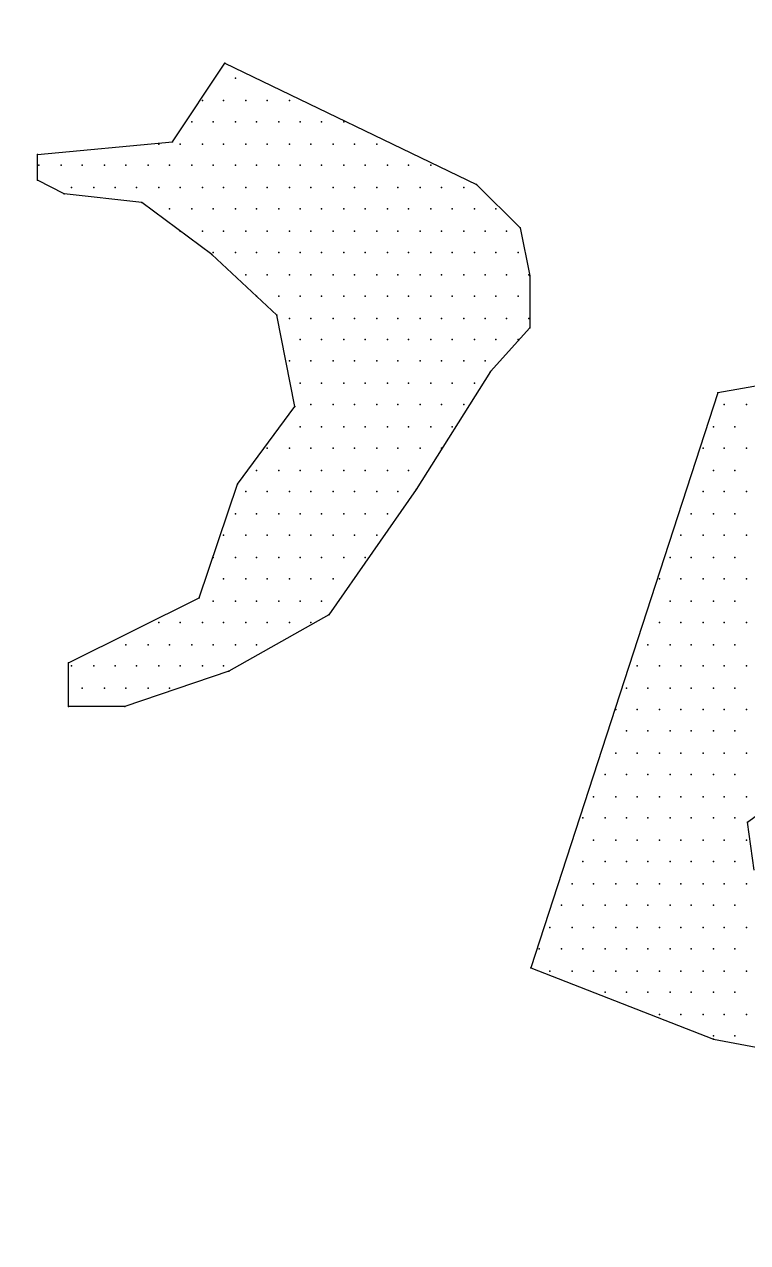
# Model space of a CAD drawing. Extents: x 180421 to 182279, y 668879 to 669787.
# Drawn here: x 180620.49 to 180624.08, y 669620.96 to 669627 of the extents above; entities that cross this region are included whole.
import ezdxf

# ---------------------------------------------------------------- set-up
doc = ezdxf.new("R2010")
doc.units = 0
doc.header["$LTSCALE"] = 2.5
doc.header["$MEASUREMENT"] = 0
doc.layers.get('0').update_dxf_attribs({"linetype": 'CONTINUOUS'})
doc.layers.add('KOTERET', color=1, linetype='CONTINUOUS')

# ---------------------------------------------------------------- blocks, each defined once
blk = doc.blocks.new('elipsa')
at = {"layer": 'KOTERET', "color": 1, "linetype": 'Continuous'}
for points in [[(20.3683, 15.4817, 0.06433), (7.6269, 18.997, 0.055067), (-3.6948, 19.3348, 0.081051), (-17.0697, 16.5849, 0.05642), (-25.5411, 12.204, 0.170965), (-32.0544, 4.6087, 0.076819), (-33.0467, 0.117, 0.118306), (-31.4579, -6.7288, 0.129737), (-26.3803, -12.4978, 0.070189), (-16.4416, -17.7337, 0.047922), (-8.9888, -19.6286, 0.049022), (1.6784, -20.3939, 0.072792), (17.2806, -17.6915, 0.1248), (27.5308, -12.0861, 0.103709), (33.1626, -4.1213, 0.036886), (33.5743, -2.3743, 0.106536), (33.2893, 2.7508, 0.106243), (28.2222, 10.4886, 0.106919), (20.3683, 15.4817)], [(-8.7988, -18.4832, 0.049045), (1.6467, -19.2327, 0.072972), (16.9534, -16.5725, 0.125195), (26.7391, -11.2363, 0.103069), (32.0753, -3.7149, 0.035565), (32.4289, -2.1895, 0.105225), (32.1861, 2.3919, 0.105504), (27.4094, 9.6652, 0.107235), (19.9461, 14.405, 0.064474), (7.4632, 17.8464, 0.055181), (-3.6262, 18.1789, 0.081162), (-16.6527, 15.5029, 0.05669), (-24.9288, 11.217, 0.171614), (-30.9723, 4.1918, 0.076301), (-31.8855, 0.0748, 0.117637), (-30.4181, -6.2062, 0.130118), (-25.7153, -11.5424, 0.070334), (-16.0457, -16.6411, 0.047983), (-8.7988, -18.4832)]]:
    blk.add_lwpolyline(points, format="xyb", dxfattribs=at)
at = {"layer": 'KOTERET', "color": 2, "linetype": 'Continuous'}
for points in [[(19.5133, 11.6762), (19.7719, 12.0668)], [(19.7719, 12.0668), (21.0228, 11.4651)], [(19.8247, 11.9929), (19.8247, 11.9929)], [(19.6611, 11.882), (19.6611, 11.882)], [(19.7666, 11.882), (19.7666, 11.882)], [(19.8775, 11.882), (19.8775, 11.882)], [(19.983, 11.882), (19.983, 11.882)], [(20.0939, 11.882), (20.0939, 11.882)], [(19.6083, 11.7765), (19.6083, 11.7765)], [(19.7138, 11.7765), (19.7138, 11.7765)], [(19.8247, 11.7765), (19.8247, 11.7765)], [(19.9302, 11.7765), (19.9302, 11.7765)], [(20.0411, 11.7765), (20.0411, 11.7765)], [(20.1467, 11.7765), (20.1467, 11.7765)], [(20.2522, 11.7765), (20.2522, 11.7765)], [(20.3631, 11.7765), (20.3631, 11.7765)], [(18.8429, 11.6129), (19.5133, 11.6762)], [(19.4447, 11.6656), (19.4447, 11.6656)], [(19.5502, 11.6656), (19.5502, 11.6656)], [(19.6611, 11.6656), (19.6611, 11.6656)], [(19.7666, 11.6656), (19.7666, 11.6656)], [(19.8775, 11.6656), (19.8775, 11.6656)], [(19.983, 11.6656), (19.983, 11.6656)], [(20.0939, 11.6656), (20.0939, 11.6656)], [(20.1994, 11.6656), (20.1994, 11.6656)], [(20.3103, 11.6656), (20.3103, 11.6656)], [(20.4158, 11.6656), (20.4158, 11.6656)], [(20.5267, 11.6656), (20.5267, 11.6656)], [(18.8429, 11.4862), (18.8429, 11.6129)], [(18.8482, 11.5601), (18.8482, 11.5601)], [(18.9591, 11.5601), (18.9591, 11.5601)], [(19.0646, 11.5601), (19.0646, 11.5601)], [(19.1755, 11.5601), (19.1755, 11.5601)], [(19.281, 11.5601), (19.281, 11.5601)], [(19.3919, 11.5601), (19.3919, 11.5601)], [(19.4974, 11.5601), (19.4974, 11.5601)], [(19.6083, 11.5601), (19.6083, 11.5601)], [(19.7138, 11.5601), (19.7138, 11.5601)], [(19.8247, 11.5601), (19.8247, 11.5601)], [(19.9302, 11.5601), (19.9302, 11.5601)], [(20.0411, 11.5601), (20.0411, 11.5601)], [(20.1467, 11.5601), (20.1467, 11.5601)], [(20.2522, 11.5601), (20.2522, 11.5601)], [(20.3631, 11.5601), (20.3631, 11.5601)], [(20.4686, 11.5601), (20.4686, 11.5601)], [(20.5795, 11.5601), (20.5795, 11.5601)], [(20.685, 11.5601), (20.685, 11.5601)], [(20.7959, 11.5601), (20.7959, 11.5601)], [(18.9749, 11.4176), (18.8429, 11.4862)], [(19.0118, 11.4492), (19.0118, 11.4492)], [(19.1227, 11.4492), (19.1227, 11.4492)], [(19.2283, 11.4492), (19.2283, 11.4492)], [(19.3338, 11.4492), (19.3338, 11.4492)], [(19.4447, 11.4492), (19.4447, 11.4492)], [(19.5502, 11.4492), (19.5502, 11.4492)], [(19.6611, 11.4492), (19.6611, 11.4492)], [(19.7666, 11.4492), (19.7666, 11.4492)], [(19.8775, 11.4492), (19.8775, 11.4492)], [(19.983, 11.4492), (19.983, 11.4492)], [(20.0939, 11.4492), (20.0939, 11.4492)], [(20.1994, 11.4492), (20.1994, 11.4492)], [(20.3103, 11.4492), (20.3103, 11.4492)], [(20.4158, 11.4492), (20.4158, 11.4492)], [(20.5267, 11.4492), (20.5267, 11.4492)], [(20.6322, 11.4492), (20.6322, 11.4492)], [(20.7431, 11.4492), (20.7431, 11.4492)], [(20.8486, 11.4492), (20.8486, 11.4492)], [(20.9595, 11.4492), (20.9595, 11.4492)], [(21.0228, 11.4651), (21.2392, 11.2487)], [(19.3602, 11.3753), (18.9749, 11.4176)], [(19.7086, 11.1167), (19.3602, 11.3753)], [(19.4974, 11.3437), (19.4974, 11.3437)], [(19.6083, 11.3437), (19.6083, 11.3437)], [(19.7138, 11.3437), (19.7138, 11.3437)], [(19.8247, 11.3437), (19.8247, 11.3437)], [(19.9302, 11.3437), (19.9302, 11.3437)], [(20.0411, 11.3437), (20.0411, 11.3437)], [(20.1467, 11.3437), (20.1467, 11.3437)], [(20.2522, 11.3437), (20.2522, 11.3437)], [(20.3631, 11.3437), (20.3631, 11.3437)], [(20.4686, 11.3437), (20.4686, 11.3437)], [(20.5795, 11.3437), (20.5795, 11.3437)], [(20.685, 11.3437), (20.685, 11.3437)], [(20.7959, 11.3437), (20.7959, 11.3437)], [(20.9014, 11.3437), (20.9014, 11.3437)], [(21.0123, 11.3437), (21.0123, 11.3437)], [(21.1178, 11.3437), (21.1178, 11.3437)], [(19.5502, 11.2328), (19.5502, 11.2328)], [(19.6611, 11.2328), (19.6611, 11.2328)], [(19.7666, 11.2328), (19.7666, 11.2328)], [(19.8775, 11.2328), (19.8775, 11.2328)], [(19.983, 11.2328), (19.983, 11.2328)], [(20.0939, 11.2328), (20.0939, 11.2328)], [(20.1994, 11.2328), (20.1994, 11.2328)], [(20.3103, 11.2328), (20.3103, 11.2328)], [(20.4158, 11.2328), (20.4158, 11.2328)], [(20.5267, 11.2328), (20.5267, 11.2328)], [(20.6322, 11.2328), (20.6322, 11.2328)], [(20.7431, 11.2328), (20.7431, 11.2328)], [(20.8486, 11.2328), (20.8486, 11.2328)], [(20.9595, 11.2328), (20.9595, 11.2328)], [(21.0651, 11.2328), (21.0651, 11.2328)], [(21.1706, 11.2328), (21.1706, 11.2328)], [(21.2392, 11.2487), (21.2867, 11.0111)], [(20.0305, 10.8159), (19.7086, 11.1167)], [(19.7138, 11.1273), (19.7138, 11.1273)], [(19.8247, 11.1273), (19.8247, 11.1273)], [(19.9302, 11.1273), (19.9302, 11.1273)], [(20.0411, 11.1273), (20.0411, 11.1273)], [(20.1467, 11.1273), (20.1467, 11.1273)], [(20.2522, 11.1273), (20.2522, 11.1273)], [(20.3631, 11.1273), (20.3631, 11.1273)], [(20.4686, 11.1273), (20.4686, 11.1273)], [(20.5795, 11.1273), (20.5795, 11.1273)], [(20.685, 11.1273), (20.685, 11.1273)], [(20.7959, 11.1273), (20.7959, 11.1273)], [(20.9014, 11.1273), (20.9014, 11.1273)], [(21.0123, 11.1273), (21.0123, 11.1273)], [(21.1178, 11.1273), (21.1178, 11.1273)], [(21.2287, 11.1273), (21.2287, 11.1273)], [(19.8775, 11.0164), (19.8775, 11.0164)], [(19.983, 11.0164), (19.983, 11.0164)], [(20.0939, 11.0164), (20.0939, 11.0164)], [(20.1994, 11.0164), (20.1994, 11.0164)], [(20.3103, 11.0164), (20.3103, 11.0164)], [(20.4158, 11.0164), (20.4158, 11.0164)], [(20.5267, 11.0164), (20.5267, 11.0164)], [(20.6322, 11.0164), (20.6322, 11.0164)], [(20.7431, 11.0164), (20.7431, 11.0164)], [(20.8486, 11.0164), (20.8486, 11.0164)], [(20.9595, 11.0164), (20.9595, 11.0164)], [(21.0651, 11.0164), (21.0651, 11.0164)], [(21.1706, 11.0164), (21.1706, 11.0164)], [(21.2815, 11.0164), (21.2815, 11.0164)], [(21.2867, 11.0111), (21.2867, 10.7525)], [(19.9302, 10.9109), (19.9302, 10.9109)], [(20.0411, 10.9109), (20.0411, 10.9109)], [(20.1467, 10.9109), (20.1467, 10.9109)], [(20.2522, 10.9109), (20.2522, 10.9109)], [(20.3631, 10.9109), (20.3631, 10.9109)], [(20.4686, 10.9109), (20.4686, 10.9109)], [(20.5795, 10.9109), (20.5795, 10.9109)], [(20.685, 10.9109), (20.685, 10.9109)], [(20.7959, 10.9109), (20.7959, 10.9109)], [(20.9014, 10.9109), (20.9014, 10.9109)], [(21.0123, 10.9109), (21.0123, 10.9109)], [(21.1178, 10.9109), (21.1178, 10.9109)], [(21.2287, 10.9109), (21.2287, 10.9109)], [(20.1203, 10.3619), (20.0305, 10.8159)], [(20.0939, 10.8), (20.0939, 10.8)], [(20.1994, 10.8), (20.1994, 10.8)], [(20.3103, 10.8), (20.3103, 10.8)], [(20.4158, 10.8), (20.4158, 10.8)], [(20.5267, 10.8), (20.5267, 10.8)], [(20.6322, 10.8), (20.6322, 10.8)], [(20.7431, 10.8), (20.7431, 10.8)], [(20.8486, 10.8), (20.8486, 10.8)], [(20.9595, 10.8), (20.9595, 10.8)], [(21.0651, 10.8), (21.0651, 10.8)], [(21.1706, 10.8), (21.1706, 10.8)], [(21.2815, 10.8), (21.2815, 10.8)], [(21.2867, 10.7525), (21.0914, 10.5361)], [(20.1467, 10.6945), (20.1467, 10.6945)], [(20.2522, 10.6945), (20.2522, 10.6945)], [(20.3631, 10.6945), (20.3631, 10.6945)], [(20.4686, 10.6945), (20.4686, 10.6945)], [(20.5795, 10.6945), (20.5795, 10.6945)], [(20.685, 10.6945), (20.685, 10.6945)], [(20.7959, 10.6945), (20.7959, 10.6945)], [(20.9014, 10.6945), (20.9014, 10.6945)], [(21.0123, 10.6945), (21.0123, 10.6945)], [(21.1178, 10.6945), (21.1178, 10.6945)], [(21.2287, 10.6945), (21.2287, 10.6945)], [(20.0939, 10.5889), (20.0939, 10.5889)], [(20.1994, 10.5889), (20.1994, 10.5889)], [(20.3103, 10.5889), (20.3103, 10.5889)], [(20.4158, 10.5889), (20.4158, 10.5889)], [(20.5267, 10.5889), (20.5267, 10.5889)], [(20.6322, 10.5889), (20.6322, 10.5889)], [(20.7431, 10.5889), (20.7431, 10.5889)], [(20.8486, 10.5889), (20.8486, 10.5889)], [(20.9595, 10.5889), (20.9595, 10.5889)], [(21.0651, 10.5889), (21.0651, 10.5889)], [(23.398, 10.6364), (22.221, 10.4305)], [(21.0914, 10.5361), (20.722, 9.9502)], [(20.1467, 10.478), (20.1467, 10.478)], [(20.2522, 10.478), (20.2522, 10.478)], [(20.3631, 10.478), (20.3631, 10.478)], [(20.4686, 10.478), (20.4686, 10.478)], [(20.5795, 10.478), (20.5795, 10.478)], [(20.685, 10.478), (20.685, 10.478)], [(20.7959, 10.478), (20.7959, 10.478)], [(20.9014, 10.478), (20.9014, 10.478)], [(21.0123, 10.478), (21.0123, 10.478)], [(22.221, 10.4305), (21.292, 7.5751)], [(19.8352, 9.9766), (20.1203, 10.3619)], [(20.1994, 10.3725), (20.1994, 10.3725)], [(20.3103, 10.3725), (20.3103, 10.3725)], [(20.4158, 10.3725), (20.4158, 10.3725)], [(20.5267, 10.3725), (20.5267, 10.3725)], [(20.6322, 10.3725), (20.6322, 10.3725)], [(20.7431, 10.3725), (20.7431, 10.3725)], [(20.8486, 10.3725), (20.8486, 10.3725)], [(20.9595, 10.3725), (20.9595, 10.3725)], [(22.2526, 10.3725), (22.2526, 10.3725)], [(22.3635, 10.3725), (22.3635, 10.3725)], [(20.1467, 10.2616), (20.1467, 10.2616)], [(20.2522, 10.2616), (20.2522, 10.2616)], [(20.3631, 10.2616), (20.3631, 10.2616)], [(20.4686, 10.2616), (20.4686, 10.2616)], [(20.5795, 10.2616), (20.5795, 10.2616)], [(20.685, 10.2616), (20.685, 10.2616)], [(20.7959, 10.2616), (20.7959, 10.2616)], [(20.9014, 10.2616), (20.9014, 10.2616)], [(22.1999, 10.2616), (22.1999, 10.2616)], [(22.3054, 10.2616), (22.3054, 10.2616)], [(19.983, 10.1561), (19.983, 10.1561)], [(20.0939, 10.1561), (20.0939, 10.1561)], [(20.1994, 10.1561), (20.1994, 10.1561)], [(20.3103, 10.1561), (20.3103, 10.1561)], [(20.4158, 10.1561), (20.4158, 10.1561)], [(20.5267, 10.1561), (20.5267, 10.1561)], [(20.6322, 10.1561), (20.6322, 10.1561)], [(20.7431, 10.1561), (20.7431, 10.1561)], [(20.8486, 10.1561), (20.8486, 10.1561)], [(22.1471, 10.1561), (22.1471, 10.1561)], [(22.2526, 10.1561), (22.2526, 10.1561)], [(22.3635, 10.1561), (22.3635, 10.1561)], [(19.9302, 10.0452), (19.9302, 10.0452)], [(20.0411, 10.0452), (20.0411, 10.0452)], [(20.1467, 10.0452), (20.1467, 10.0452)], [(20.2522, 10.0452), (20.2522, 10.0452)], [(20.3631, 10.0452), (20.3631, 10.0452)], [(20.4686, 10.0452), (20.4686, 10.0452)], [(20.5795, 10.0452), (20.5795, 10.0452)], [(20.685, 10.0452), (20.685, 10.0452)], [(22.1999, 10.0452), (22.1999, 10.0452)], [(22.3054, 10.0452), (22.3054, 10.0452)], [(19.6452, 9.4119), (19.8352, 9.9766)], [(19.8775, 9.9397), (19.8775, 9.9397)], [(19.983, 9.9397), (19.983, 9.9397)], [(20.0939, 9.9397), (20.0939, 9.9397)], [(20.1994, 9.9397), (20.1994, 9.9397)], [(20.722, 9.9502), (20.2892, 9.3274)], [(20.3103, 9.9397), (20.3103, 9.9397)], [(20.4158, 9.9397), (20.4158, 9.9397)], [(20.5267, 9.9397), (20.5267, 9.9397)], [(20.6322, 9.9397), (20.6322, 9.9397)], [(22.1471, 9.9397), (22.1471, 9.9397)], [(22.2526, 9.9397), (22.2526, 9.9397)], [(22.3635, 9.9397), (22.3635, 9.9397)], [(19.8247, 9.8288), (19.8247, 9.8288)], [(19.9302, 9.8288), (19.9302, 9.8288)], [(20.0411, 9.8288), (20.0411, 9.8288)], [(20.1467, 9.8288), (20.1467, 9.8288)], [(20.2522, 9.8288), (20.2522, 9.8288)], [(20.3631, 9.8288), (20.3631, 9.8288)], [(20.4686, 9.8288), (20.4686, 9.8288)], [(20.5795, 9.8288), (20.5795, 9.8288)], [(22.089, 9.8288), (22.089, 9.8288)], [(22.1999, 9.8288), (22.1999, 9.8288)], [(22.3054, 9.8288), (22.3054, 9.8288)], [(19.7666, 9.7233), (19.7666, 9.7233)], [(19.8775, 9.7233), (19.8775, 9.7233)], [(19.983, 9.7233), (19.983, 9.7233)], [(20.0939, 9.7233), (20.0939, 9.7233)], [(20.1994, 9.7233), (20.1994, 9.7233)], [(20.3103, 9.7233), (20.3103, 9.7233)], [(20.4158, 9.7233), (20.4158, 9.7233)], [(20.5267, 9.7233), (20.5267, 9.7233)], [(22.0362, 9.7233), (22.0362, 9.7233)], [(22.1471, 9.7233), (22.1471, 9.7233)], [(22.2526, 9.7233), (22.2526, 9.7233)], [(22.3635, 9.7233), (22.3635, 9.7233)], [(19.7138, 9.6124), (19.7138, 9.6124)], [(19.8247, 9.6124), (19.8247, 9.6124)], [(19.9302, 9.6124), (19.9302, 9.6124)], [(20.0411, 9.6124), (20.0411, 9.6124)], [(20.1467, 9.6124), (20.1467, 9.6124)], [(20.2522, 9.6124), (20.2522, 9.6124)], [(20.3631, 9.6124), (20.3631, 9.6124)], [(20.4686, 9.6124), (20.4686, 9.6124)], [(21.9835, 9.6124), (21.9835, 9.6124)], [(22.089, 9.6124), (22.089, 9.6124)], [(22.1999, 9.6124), (22.1999, 9.6124)], [(22.3054, 9.6124), (22.3054, 9.6124)], [(19.7666, 9.5069), (19.7666, 9.5069)], [(19.8775, 9.5069), (19.8775, 9.5069)], [(19.983, 9.5069), (19.983, 9.5069)], [(20.0939, 9.5069), (20.0939, 9.5069)], [(20.1994, 9.5069), (20.1994, 9.5069)], [(20.3103, 9.5069), (20.3103, 9.5069)], [(21.9307, 9.5069), (21.9307, 9.5069)], [(22.0362, 9.5069), (22.0362, 9.5069)], [(22.1471, 9.5069), (22.1471, 9.5069)], [(22.2526, 9.5069), (22.2526, 9.5069)], [(22.3635, 9.5069), (22.3635, 9.5069)], [(18.996, 9.0899), (19.6452, 9.4119)], [(19.7138, 9.396), (19.7138, 9.396)], [(19.8247, 9.396), (19.8247, 9.396)], [(19.9302, 9.396), (19.9302, 9.396)], [(20.0411, 9.396), (20.0411, 9.396)], [(20.1467, 9.396), (20.1467, 9.396)], [(20.2522, 9.396), (20.2522, 9.396)], [(21.9835, 9.396), (21.9835, 9.396)], [(22.089, 9.396), (22.089, 9.396)], [(22.1999, 9.396), (22.1999, 9.396)], [(22.3054, 9.396), (22.3054, 9.396)], [(20.2892, 9.3274), (19.793, 9.0477)], [(19.4447, 9.2905), (19.4447, 9.2905)], [(19.5502, 9.2905), (19.5502, 9.2905)], [(19.6611, 9.2905), (19.6611, 9.2905)], [(19.7666, 9.2905), (19.7666, 9.2905)], [(19.8775, 9.2905), (19.8775, 9.2905)], [(19.983, 9.2905), (19.983, 9.2905)], [(20.0939, 9.2905), (20.0939, 9.2905)], [(20.1994, 9.2905), (20.1994, 9.2905)], [(21.9307, 9.2905), (21.9307, 9.2905)], [(22.0362, 9.2905), (22.0362, 9.2905)], [(22.1471, 9.2905), (22.1471, 9.2905)], [(22.2526, 9.2905), (22.2526, 9.2905)], [(22.3635, 9.2905), (22.3635, 9.2905)], [(19.281, 9.1796), (19.281, 9.1796)], [(19.3919, 9.1796), (19.3919, 9.1796)], [(19.4974, 9.1796), (19.4974, 9.1796)], [(19.6083, 9.1796), (19.6083, 9.1796)], [(19.7138, 9.1796), (19.7138, 9.1796)], [(19.8247, 9.1796), (19.8247, 9.1796)], [(19.9302, 9.1796), (19.9302, 9.1796)], [(21.8726, 9.1796), (21.8726, 9.1796)], [(21.9835, 9.1796), (21.9835, 9.1796)], [(22.089, 9.1796), (22.089, 9.1796)], [(22.1999, 9.1796), (22.1999, 9.1796)], [(22.3054, 9.1796), (22.3054, 9.1796)], [(18.996, 8.8735), (18.996, 9.0899)], [(19.0118, 9.0741), (19.0118, 9.0741)], [(19.1227, 9.0741), (19.1227, 9.0741)], [(19.2283, 9.0741), (19.2283, 9.0741)], [(19.3338, 9.0741), (19.3338, 9.0741)], [(19.4447, 9.0741), (19.4447, 9.0741)], [(19.5502, 9.0741), (19.5502, 9.0741)], [(19.6611, 9.0741), (19.6611, 9.0741)], [(19.7666, 9.0741), (19.7666, 9.0741)], [(21.8198, 9.0741), (21.8198, 9.0741)], [(21.9307, 9.0741), (21.9307, 9.0741)], [(22.0362, 9.0741), (22.0362, 9.0741)], [(22.1471, 9.0741), (22.1471, 9.0741)], [(22.2526, 9.0741), (22.2526, 9.0741)], [(22.3635, 9.0741), (22.3635, 9.0741)], [(19.793, 9.0477), (19.2758, 8.8735)], [(19.0646, 8.9632), (19.0646, 8.9632)], [(19.1755, 8.9632), (19.1755, 8.9632)], [(19.281, 8.9632), (19.281, 8.9632)], [(19.3919, 8.9632), (19.3919, 8.9632)], [(19.4974, 8.9632), (19.4974, 8.9632)], [(21.767, 8.9632), (21.767, 8.9632)], [(21.8726, 8.9632), (21.8726, 8.9632)], [(21.9835, 8.9632), (21.9835, 8.9632)], [(22.089, 8.9632), (22.089, 8.9632)], [(22.1999, 8.9632), (22.1999, 8.9632)], [(22.3054, 8.9632), (22.3054, 8.9632)], [(19.2758, 8.8735), (18.996, 8.8735)], [(21.7143, 8.8577), (21.7143, 8.8577)], [(21.8198, 8.8577), (21.8198, 8.8577)], [(21.9307, 8.8577), (21.9307, 8.8577)], [(22.0362, 8.8577), (22.0362, 8.8577)], [(22.1471, 8.8577), (22.1471, 8.8577)], [(22.2526, 8.8577), (22.2526, 8.8577)], [(22.3635, 8.8577), (22.3635, 8.8577)], [(21.767, 8.7521), (21.767, 8.7521)], [(21.8726, 8.7521), (21.8726, 8.7521)], [(21.9835, 8.7521), (21.9835, 8.7521)], [(22.089, 8.7521), (22.089, 8.7521)], [(22.1999, 8.7521), (22.1999, 8.7521)], [(22.3054, 8.7521), (22.3054, 8.7521)], [(21.7143, 8.6412), (21.7143, 8.6412)], [(21.8198, 8.6412), (21.8198, 8.6412)], [(21.9307, 8.6412), (21.9307, 8.6412)], [(22.0362, 8.6412), (22.0362, 8.6412)], [(22.1471, 8.6412), (22.1471, 8.6412)], [(22.2526, 8.6412), (22.2526, 8.6412)], [(22.3635, 8.6412), (22.3635, 8.6412)], [(21.6615, 8.5357), (21.6615, 8.5357)], [(21.767, 8.5357), (21.767, 8.5357)], [(21.8726, 8.5357), (21.8726, 8.5357)], [(21.9835, 8.5357), (21.9835, 8.5357)], [(22.089, 8.5357), (22.089, 8.5357)], [(22.1999, 8.5357), (22.1999, 8.5357)], [(22.3054, 8.5357), (22.3054, 8.5357)], [(22.3688, 8.2982), (22.6168, 8.4829)], [(21.6034, 8.4248), (21.6034, 8.4248)], [(21.7143, 8.4248), (21.7143, 8.4248)], [(21.8198, 8.4248), (21.8198, 8.4248)], [(21.9307, 8.4248), (21.9307, 8.4248)], [(22.0362, 8.4248), (22.0362, 8.4248)], [(22.1471, 8.4248), (22.1471, 8.4248)], [(22.2526, 8.4248), (22.2526, 8.4248)], [(22.3635, 8.4248), (22.3635, 8.4248)], [(21.5506, 8.3193), (21.5506, 8.3193)], [(21.6615, 8.3193), (21.6615, 8.3193)], [(21.767, 8.3193), (21.767, 8.3193)], [(21.8726, 8.3193), (21.8726, 8.3193)], [(21.9835, 8.3193), (21.9835, 8.3193)], [(22.089, 8.3193), (22.089, 8.3193)], [(22.1999, 8.3193), (22.1999, 8.3193)], [(22.3054, 8.3193), (22.3054, 8.3193)], [(22.4004, 8.0607), (22.3688, 8.2982)], [(21.6034, 8.2084), (21.6034, 8.2084)], [(21.7143, 8.2084), (21.7143, 8.2084)], [(21.8198, 8.2084), (21.8198, 8.2084)], [(21.9307, 8.2084), (21.9307, 8.2084)], [(22.0362, 8.2084), (22.0362, 8.2084)], [(22.1471, 8.2084), (22.1471, 8.2084)], [(22.2526, 8.2084), (22.2526, 8.2084)], [(22.3635, 8.2084), (22.3635, 8.2084)], [(21.5506, 8.1029), (21.5506, 8.1029)], [(21.6615, 8.1029), (21.6615, 8.1029)], [(21.767, 8.1029), (21.767, 8.1029)], [(21.8726, 8.1029), (21.8726, 8.1029)], [(21.9835, 8.1029), (21.9835, 8.1029)], [(22.089, 8.1029), (22.089, 8.1029)], [(22.1999, 8.1029), (22.1999, 8.1029)], [(22.3054, 8.1029), (22.3054, 8.1029)], [(21.4979, 7.992), (21.4979, 7.992)], [(21.6034, 7.992), (21.6034, 7.992)], [(21.7143, 7.992), (21.7143, 7.992)], [(21.8198, 7.992), (21.8198, 7.992)], [(21.9307, 7.992), (21.9307, 7.992)], [(22.0362, 7.992), (22.0362, 7.992)], [(22.1471, 7.992), (22.1471, 7.992)], [(22.2526, 7.992), (22.2526, 7.992)], [(22.3635, 7.992), (22.3635, 7.992)], [(21.4451, 7.8865), (21.4451, 7.8865)], [(21.5506, 7.8865), (21.5506, 7.8865)], [(21.6615, 7.8865), (21.6615, 7.8865)], [(21.767, 7.8865), (21.767, 7.8865)], [(21.8726, 7.8865), (21.8726, 7.8865)], [(21.9835, 7.8865), (21.9835, 7.8865)], [(22.089, 7.8865), (22.089, 7.8865)], [(22.1999, 7.8865), (22.1999, 7.8865)], [(22.3054, 7.8865), (22.3054, 7.8865)], [(21.387, 7.7756), (21.387, 7.7756)], [(21.4979, 7.7756), (21.4979, 7.7756)], [(21.6034, 7.7756), (21.6034, 7.7756)], [(21.7143, 7.7756), (21.7143, 7.7756)], [(21.8198, 7.7756), (21.8198, 7.7756)], [(21.9307, 7.7756), (21.9307, 7.7756)], [(22.0362, 7.7756), (22.0362, 7.7756)], [(22.1471, 7.7756), (22.1471, 7.7756)], [(22.2526, 7.7756), (22.2526, 7.7756)], [(22.3635, 7.7756), (22.3635, 7.7756)], [(21.3342, 7.6701), (21.3342, 7.6701)], [(21.4451, 7.6701), (21.4451, 7.6701)], [(21.5506, 7.6701), (21.5506, 7.6701)], [(21.6615, 7.6701), (21.6615, 7.6701)], [(21.767, 7.6701), (21.767, 7.6701)], [(21.8726, 7.6701), (21.8726, 7.6701)], [(21.9835, 7.6701), (21.9835, 7.6701)], [(22.089, 7.6701), (22.089, 7.6701)], [(22.1999, 7.6701), (22.1999, 7.6701)], [(22.3054, 7.6701), (22.3054, 7.6701)], [(21.292, 7.5751), (22.1999, 7.2214)], [(21.387, 7.5592), (21.387, 7.5592)], [(21.4979, 7.5592), (21.4979, 7.5592)], [(21.6034, 7.5592), (21.6034, 7.5592)], [(21.7143, 7.5592), (21.7143, 7.5592)], [(21.8198, 7.5592), (21.8198, 7.5592)], [(21.9307, 7.5592), (21.9307, 7.5592)], [(22.0362, 7.5592), (22.0362, 7.5592)], [(22.1471, 7.5592), (22.1471, 7.5592)], [(22.2526, 7.5592), (22.2526, 7.5592)], [(22.3635, 7.5592), (22.3635, 7.5592)], [(21.6615, 7.4537), (21.6615, 7.4537)], [(21.767, 7.4537), (21.767, 7.4537)], [(21.8726, 7.4537), (21.8726, 7.4537)], [(21.9835, 7.4537), (21.9835, 7.4537)], [(22.089, 7.4537), (22.089, 7.4537)], [(22.1999, 7.4537), (22.1999, 7.4537)], [(22.3054, 7.4537), (22.3054, 7.4537)], [(21.9307, 7.3428), (21.9307, 7.3428)], [(22.0362, 7.3428), (22.0362, 7.3428)], [(22.1471, 7.3428), (22.1471, 7.3428)], [(22.2526, 7.3428), (22.2526, 7.3428)], [(22.3635, 7.3428), (22.3635, 7.3428)], [(22.1999, 7.2373), (22.1999, 7.2373)], [(22.1999, 7.2214), (22.8438, 7.1)], [(22.3054, 7.2373), (22.3054, 7.2373)]]:
    blk.add_lwpolyline(points, dxfattribs=at)
at = {"layer": 'KOTERET', "color": 1}
for p in [(19.7719, 12.0668), (19.7719, 12.0668), (19.8247, 11.9929), (19.8247, 11.9929), (19.6611, 11.882), (19.6611, 11.882), (19.7666, 11.882), (19.7666, 11.882), (19.8775, 11.882), (19.8775, 11.882), (19.983, 11.882), (19.983, 11.882), (20.0939, 11.882), (20.0939, 11.882), (19.6083, 11.7765), (19.6083, 11.7765), (19.7138, 11.7765), (19.7138, 11.7765), (19.8247, 11.7765), (19.8247, 11.7765), (19.9302, 11.7765), (19.9302, 11.7765), (20.0411, 11.7765), (20.0411, 11.7765), (20.1467, 11.7765), (20.1467, 11.7765), (20.2522, 11.7765), (20.2522, 11.7765), (20.3631, 11.7765), (20.3631, 11.7765), (19.5133, 11.6762), (19.5133, 11.6762), (19.4447, 11.6656), (19.4447, 11.6656), (19.5502, 11.6656), (19.5502, 11.6656), (19.6611, 11.6656), (19.6611, 11.6656), (19.7666, 11.6656), (19.7666, 11.6656), (19.8775, 11.6656), (19.8775, 11.6656), (19.983, 11.6656), (19.983, 11.6656), (20.0939, 11.6656), (20.0939, 11.6656), (20.1994, 11.6656), (20.1994, 11.6656), (20.3103, 11.6656), (20.3103, 11.6656), (20.4158, 11.6656), (20.4158, 11.6656), (20.5267, 11.6656), (20.5267, 11.6656), (18.8429, 11.6129), (18.8429, 11.6129), (18.8482, 11.5601), (18.8482, 11.5601), (18.9591, 11.5601), (18.9591, 11.5601), (19.0646, 11.5601), (19.0646, 11.5601), (19.1755, 11.5601), (19.1755, 11.5601), (19.281, 11.5601), (19.281, 11.5601), (19.3919, 11.5601), (19.3919, 11.5601), (19.4974, 11.5601), (19.4974, 11.5601), (19.6083, 11.5601), (19.6083, 11.5601), (19.7138, 11.5601), (19.7138, 11.5601), (19.8247, 11.5601), (19.8247, 11.5601), (19.9302, 11.5601), (19.9302, 11.5601), (20.0411, 11.5601), (20.0411, 11.5601), (20.1467, 11.5601), (20.1467, 11.5601), (20.2522, 11.5601), (20.2522, 11.5601), (20.3631, 11.5601), (20.3631, 11.5601), (20.4686, 11.5601), (20.4686, 11.5601), (20.5795, 11.5601), (20.5795, 11.5601), (20.685, 11.5601), (20.685, 11.5601), (20.7959, 11.5601), (20.7959, 11.5601), (18.8429, 11.4862), (18.8429, 11.4862), (19.0118, 11.4492), (19.0118, 11.4492), (19.1227, 11.4492), (19.1227, 11.4492), (19.2283, 11.4492), (19.2283, 11.4492), (19.3338, 11.4492), (19.3338, 11.4492), (19.4447, 11.4492), (19.4447, 11.4492), (19.5502, 11.4492), (19.5502, 11.4492), (19.6611, 11.4492), (19.6611, 11.4492), (19.7666, 11.4492), (19.7666, 11.4492), (19.8775, 11.4492), (19.8775, 11.4492), (19.983, 11.4492), (19.983, 11.4492), (20.0939, 11.4492), (20.0939, 11.4492), (20.1994, 11.4492), (20.1994, 11.4492), (20.3103, 11.4492), (20.3103, 11.4492), (20.4158, 11.4492), (20.4158, 11.4492), (20.5267, 11.4492), (20.5267, 11.4492), (20.6322, 11.4492), (20.6322, 11.4492), (20.7431, 11.4492), (20.7431, 11.4492), (20.8486, 11.4492), (20.8486, 11.4492), (20.9595, 11.4492), (20.9595, 11.4492), (21.0228, 11.4651), (21.0228, 11.4651), (18.9749, 11.4176), (18.9749, 11.4176), (19.3602, 11.3753), (19.3602, 11.3753), (19.4974, 11.3437), (19.4974, 11.3437), (19.6083, 11.3437), (19.6083, 11.3437), (19.7138, 11.3437), (19.7138, 11.3437), (19.8247, 11.3437), (19.8247, 11.3437), (19.9302, 11.3437), (19.9302, 11.3437), (20.0411, 11.3437), (20.0411, 11.3437), (20.1467, 11.3437), (20.1467, 11.3437), (20.2522, 11.3437), (20.2522, 11.3437), (20.3631, 11.3437), (20.3631, 11.3437), (20.4686, 11.3437), (20.4686, 11.3437), (20.5795, 11.3437), (20.5795, 11.3437), (20.685, 11.3437), (20.685, 11.3437), (20.7959, 11.3437), (20.7959, 11.3437), (20.9014, 11.3437), (20.9014, 11.3437), (21.0123, 11.3437), (21.0123, 11.3437), (21.1178, 11.3437), (21.1178, 11.3437), (19.5502, 11.2328), (19.5502, 11.2328), (19.6611, 11.2328), (19.6611, 11.2328), (19.7666, 11.2328), (19.7666, 11.2328), (19.8775, 11.2328), (19.8775, 11.2328), (19.983, 11.2328), (19.983, 11.2328), (20.0939, 11.2328), (20.0939, 11.2328), (20.1994, 11.2328), (20.1994, 11.2328), (20.3103, 11.2328), (20.3103, 11.2328), (20.4158, 11.2328), (20.4158, 11.2328), (20.5267, 11.2328), (20.5267, 11.2328), (20.6322, 11.2328), (20.6322, 11.2328), (20.7431, 11.2328), (20.7431, 11.2328), (20.8486, 11.2328), (20.8486, 11.2328), (20.9595, 11.2328), (20.9595, 11.2328), (21.0651, 11.2328), (21.0651, 11.2328), (21.1706, 11.2328), (21.1706, 11.2328), (21.2392, 11.2487), (21.2392, 11.2487), (19.7086, 11.1167), (19.7086, 11.1167), (19.7138, 11.1273), (19.7138, 11.1273), (19.8247, 11.1273), (19.8247, 11.1273), (19.9302, 11.1273), (19.9302, 11.1273), (20.0411, 11.1273), (20.0411, 11.1273), (20.1467, 11.1273), (20.1467, 11.1273), (20.2522, 11.1273), (20.2522, 11.1273), (20.3631, 11.1273), (20.3631, 11.1273), (20.4686, 11.1273), (20.4686, 11.1273), (20.5795, 11.1273), (20.5795, 11.1273), (20.685, 11.1273), (20.685, 11.1273), (20.7959, 11.1273), (20.7959, 11.1273), (20.9014, 11.1273), (20.9014, 11.1273), (21.0123, 11.1273), (21.0123, 11.1273), (21.1178, 11.1273), (21.1178, 11.1273), (21.2287, 11.1273), (21.2287, 11.1273), (19.8775, 11.0164), (19.8775, 11.0164), (19.983, 11.0164), (19.983, 11.0164), (20.0939, 11.0164), (20.0939, 11.0164), (20.1994, 11.0164), (20.1994, 11.0164), (20.3103, 11.0164), (20.3103, 11.0164), (20.4158, 11.0164), (20.4158, 11.0164), (20.5267, 11.0164), (20.5267, 11.0164), (20.6322, 11.0164), (20.6322, 11.0164), (20.7431, 11.0164), (20.7431, 11.0164), (20.8486, 11.0164), (20.8486, 11.0164), (20.9595, 11.0164), (20.9595, 11.0164), (21.0651, 11.0164), (21.0651, 11.0164), (21.1706, 11.0164), (21.1706, 11.0164), (21.2815, 11.0164), (21.2815, 11.0164), (21.2867, 11.0111), (21.2867, 11.0111), (19.9302, 10.9109), (19.9302, 10.9109), (20.0411, 10.9109), (20.0411, 10.9109), (20.1467, 10.9109), (20.1467, 10.9109), (20.2522, 10.9109), (20.2522, 10.9109), (20.3631, 10.9109), (20.3631, 10.9109), (20.4686, 10.9109), (20.4686, 10.9109), (20.5795, 10.9109), (20.5795, 10.9109), (20.685, 10.9109), (20.685, 10.9109), (20.7959, 10.9109), (20.7959, 10.9109), (20.9014, 10.9109), (20.9014, 10.9109), (21.0123, 10.9109), (21.0123, 10.9109), (21.1178, 10.9109), (21.1178, 10.9109), (21.2287, 10.9109), (21.2287, 10.9109), (20.0305, 10.8159), (20.0305, 10.8159), (20.0939, 10.8), (20.0939, 10.8), (20.1994, 10.8), (20.1994, 10.8), (20.3103, 10.8), (20.3103, 10.8), (20.4158, 10.8), (20.4158, 10.8), (20.5267, 10.8), (20.5267, 10.8), (20.6322, 10.8), (20.6322, 10.8), (20.7431, 10.8), (20.7431, 10.8), (20.8486, 10.8), (20.8486, 10.8), (20.9595, 10.8), (20.9595, 10.8), (21.0651, 10.8), (21.0651, 10.8), (21.1706, 10.8), (21.1706, 10.8), (21.2815, 10.8), (21.2815, 10.8), (21.2867, 10.7525), (21.2867, 10.7525), (20.1467, 10.6945), (20.1467, 10.6945), (20.2522, 10.6945), (20.2522, 10.6945), (20.3631, 10.6945), (20.3631, 10.6945), (20.4686, 10.6945), (20.4686, 10.6945), (20.5795, 10.6945), (20.5795, 10.6945), (20.685, 10.6945), (20.685, 10.6945), (20.7959, 10.6945), (20.7959, 10.6945), (20.9014, 10.6945), (20.9014, 10.6945), (21.0123, 10.6945), (21.0123, 10.6945), (21.1178, 10.6945), (21.1178, 10.6945), (21.2287, 10.6945), (21.2287, 10.6945), (20.0939, 10.5889), (20.0939, 10.5889), (20.1994, 10.5889), (20.1994, 10.5889), (20.3103, 10.5889), (20.3103, 10.5889), (20.4158, 10.5889), (20.4158, 10.5889), (20.5267, 10.5889), (20.5267, 10.5889), (20.6322, 10.5889), (20.6322, 10.5889), (20.7431, 10.5889), (20.7431, 10.5889), (20.8486, 10.5889), (20.8486, 10.5889), (20.9595, 10.5889), (20.9595, 10.5889), (21.0651, 10.5889), (21.0651, 10.5889), (21.0914, 10.5361), (21.0914, 10.5361), (20.1467, 10.478), (20.1467, 10.478), (20.2522, 10.478), (20.2522, 10.478), (20.3631, 10.478), (20.3631, 10.478), (20.4686, 10.478), (20.4686, 10.478), (20.5795, 10.478), (20.5795, 10.478), (20.685, 10.478), (20.685, 10.478), (20.7959, 10.478), (20.7959, 10.478), (20.9014, 10.478), (20.9014, 10.478), (21.0123, 10.478), (21.0123, 10.478), (22.221, 10.4305), (22.221, 10.4305), (20.1203, 10.3619), (20.1203, 10.3619), (20.1994, 10.3725), (20.1994, 10.3725), (20.3103, 10.3725), (20.3103, 10.3725), (20.4158, 10.3725), (20.4158, 10.3725), (20.5267, 10.3725), (20.5267, 10.3725), (20.6322, 10.3725), (20.6322, 10.3725), (20.7431, 10.3725), (20.7431, 10.3725), (20.8486, 10.3725), (20.8486, 10.3725), (20.9595, 10.3725), (20.9595, 10.3725), (22.2526, 10.3725), (22.2526, 10.3725), (22.3635, 10.3725), (22.3635, 10.3725), (20.1467, 10.2616), (20.1467, 10.2616), (20.2522, 10.2616), (20.2522, 10.2616), (20.3631, 10.2616), (20.3631, 10.2616), (20.4686, 10.2616), (20.4686, 10.2616), (20.5795, 10.2616), (20.5795, 10.2616), (20.685, 10.2616), (20.685, 10.2616), (20.7959, 10.2616), (20.7959, 10.2616), (20.9014, 10.2616), (20.9014, 10.2616), (22.1999, 10.2616), (22.1999, 10.2616), (22.3054, 10.2616), (22.3054, 10.2616), (19.983, 10.1561), (19.983, 10.1561), (20.0939, 10.1561), (20.0939, 10.1561), (20.1994, 10.1561), (20.1994, 10.1561), (20.3103, 10.1561), (20.3103, 10.1561), (20.4158, 10.1561), (20.4158, 10.1561), (20.5267, 10.1561), (20.5267, 10.1561), (20.6322, 10.1561), (20.6322, 10.1561), (20.7431, 10.1561), (20.7431, 10.1561), (20.8486, 10.1561), (20.8486, 10.1561), (22.1471, 10.1561), (22.1471, 10.1561), (22.2526, 10.1561), (22.2526, 10.1561), (22.3635, 10.1561), (22.3635, 10.1561), (19.9302, 10.0452), (19.9302, 10.0452), (20.0411, 10.0452), (20.0411, 10.0452), (20.1467, 10.0452), (20.1467, 10.0452), (20.2522, 10.0452), (20.2522, 10.0452), (20.3631, 10.0452), (20.3631, 10.0452), (20.4686, 10.0452), (20.4686, 10.0452), (20.5795, 10.0452), (20.5795, 10.0452), (20.685, 10.0452), (20.685, 10.0452), (22.1999, 10.0452), (22.1999, 10.0452), (22.3054, 10.0452), (22.3054, 10.0452), (19.8352, 9.9766), (19.8352, 9.9766), (19.8775, 9.9397), (19.8775, 9.9397), (19.983, 9.9397), (19.983, 9.9397), (20.0939, 9.9397), (20.0939, 9.9397), (20.1994, 9.9397), (20.1994, 9.9397), (20.3103, 9.9397), (20.3103, 9.9397), (20.4158, 9.9397), (20.4158, 9.9397), (20.5267, 9.9397), (20.5267, 9.9397), (20.6322, 9.9397), (20.6322, 9.9397), (20.722, 9.9502), (20.722, 9.9502), (22.1471, 9.9397), (22.1471, 9.9397), (22.2526, 9.9397), (22.2526, 9.9397), (22.3635, 9.9397), (22.3635, 9.9397), (19.8247, 9.8288), (19.8247, 9.8288), (19.9302, 9.8288), (19.9302, 9.8288), (20.0411, 9.8288), (20.0411, 9.8288), (20.1467, 9.8288), (20.1467, 9.8288), (20.2522, 9.8288), (20.2522, 9.8288), (20.3631, 9.8288), (20.3631, 9.8288), (20.4686, 9.8288), (20.4686, 9.8288), (20.5795, 9.8288), (20.5795, 9.8288), (22.089, 9.8288), (22.089, 9.8288), (22.1999, 9.8288), (22.1999, 9.8288), (22.3054, 9.8288), (22.3054, 9.8288), (19.7666, 9.7233), (19.7666, 9.7233), (19.8775, 9.7233), (19.8775, 9.7233), (19.983, 9.7233), (19.983, 9.7233), (20.0939, 9.7233), (20.0939, 9.7233), (20.1994, 9.7233), (20.1994, 9.7233), (20.3103, 9.7233), (20.3103, 9.7233), (20.4158, 9.7233), (20.4158, 9.7233), (20.5267, 9.7233), (20.5267, 9.7233), (22.0362, 9.7233), (22.0362, 9.7233), (22.1471, 9.7233), (22.1471, 9.7233), (22.2526, 9.7233), (22.2526, 9.7233), (22.3635, 9.7233), (22.3635, 9.7233), (19.7138, 9.6124), (19.7138, 9.6124), (19.8247, 9.6124), (19.8247, 9.6124), (19.9302, 9.6124), (19.9302, 9.6124), (20.0411, 9.6124), (20.0411, 9.6124), (20.1467, 9.6124), (20.1467, 9.6124), (20.2522, 9.6124), (20.2522, 9.6124), (20.3631, 9.6124), (20.3631, 9.6124), (20.4686, 9.6124), (20.4686, 9.6124), (21.9835, 9.6124), (21.9835, 9.6124), (22.089, 9.6124), (22.089, 9.6124), (22.1999, 9.6124), (22.1999, 9.6124), (22.3054, 9.6124), (22.3054, 9.6124), (19.7666, 9.5069), (19.7666, 9.5069), (19.8775, 9.5069), (19.8775, 9.5069), (19.983, 9.5069), (19.983, 9.5069), (20.0939, 9.5069), (20.0939, 9.5069), (20.1994, 9.5069), (20.1994, 9.5069), (20.3103, 9.5069), (20.3103, 9.5069), (21.9307, 9.5069), (21.9307, 9.5069), (22.0362, 9.5069), (22.0362, 9.5069), (22.1471, 9.5069), (22.1471, 9.5069), (22.2526, 9.5069), (22.2526, 9.5069), (22.3635, 9.5069), (22.3635, 9.5069), (19.6452, 9.4119), (19.6452, 9.4119), (19.7138, 9.396), (19.7138, 9.396), (19.8247, 9.396), (19.8247, 9.396), (19.9302, 9.396), (19.9302, 9.396), (20.0411, 9.396), (20.0411, 9.396), (20.1467, 9.396), (20.1467, 9.396), (20.2522, 9.396), (20.2522, 9.396), (21.9835, 9.396), (21.9835, 9.396), (22.089, 9.396), (22.089, 9.396), (22.1999, 9.396), (22.1999, 9.396), (22.3054, 9.396), (22.3054, 9.396), (20.2892, 9.3274), (20.2892, 9.3274), (19.4447, 9.2905), (19.4447, 9.2905), (19.5502, 9.2905), (19.5502, 9.2905), (19.6611, 9.2905), (19.6611, 9.2905), (19.7666, 9.2905), (19.7666, 9.2905), (19.8775, 9.2905), (19.8775, 9.2905), (19.983, 9.2905), (19.983, 9.2905), (20.0939, 9.2905), (20.0939, 9.2905), (20.1994, 9.2905), (20.1994, 9.2905), (21.9307, 9.2905), (21.9307, 9.2905), (22.0362, 9.2905), (22.0362, 9.2905), (22.1471, 9.2905), (22.1471, 9.2905), (22.2526, 9.2905), (22.2526, 9.2905), (22.3635, 9.2905), (22.3635, 9.2905), (19.281, 9.1796), (19.281, 9.1796), (19.3919, 9.1796), (19.3919, 9.1796), (19.4974, 9.1796), (19.4974, 9.1796), (19.6083, 9.1796), (19.6083, 9.1796), (19.7138, 9.1796), (19.7138, 9.1796), (19.8247, 9.1796), (19.8247, 9.1796), (19.9302, 9.1796), (19.9302, 9.1796), (21.8726, 9.1796), (21.8726, 9.1796), (21.9835, 9.1796), (21.9835, 9.1796), (22.089, 9.1796), (22.089, 9.1796), (22.1999, 9.1796), (22.1999, 9.1796), (22.3054, 9.1796), (22.3054, 9.1796), (18.996, 9.0899), (18.996, 9.0899), (19.0118, 9.0741), (19.0118, 9.0741), (19.1227, 9.0741), (19.1227, 9.0741), (19.2283, 9.0741), (19.2283, 9.0741), (19.3338, 9.0741), (19.3338, 9.0741), (19.4447, 9.0741), (19.4447, 9.0741), (19.5502, 9.0741), (19.5502, 9.0741), (19.6611, 9.0741), (19.6611, 9.0741), (19.7666, 9.0741), (19.7666, 9.0741), (21.8198, 9.0741), (21.8198, 9.0741), (21.9307, 9.0741), (21.9307, 9.0741), (22.0362, 9.0741), (22.0362, 9.0741), (22.1471, 9.0741), (22.1471, 9.0741), (22.2526, 9.0741), (22.2526, 9.0741), (22.3635, 9.0741), (22.3635, 9.0741), (19.793, 9.0477), (19.793, 9.0477), (19.0646, 8.9632), (19.0646, 8.9632), (19.1755, 8.9632), (19.1755, 8.9632), (19.281, 8.9632), (19.281, 8.9632), (19.3919, 8.9632), (19.3919, 8.9632), (19.4974, 8.9632), (19.4974, 8.9632), (21.767, 8.9632), (21.767, 8.9632), (21.8726, 8.9632), (21.8726, 8.9632), (21.9835, 8.9632), (21.9835, 8.9632), (22.089, 8.9632), (22.089, 8.9632), (22.1999, 8.9632), (22.1999, 8.9632), (22.3054, 8.9632), (22.3054, 8.9632), (18.996, 8.8735), (18.996, 8.8735), (19.2758, 8.8735), (19.2758, 8.8735), (21.7143, 8.8577), (21.7143, 8.8577), (21.8198, 8.8577), (21.8198, 8.8577), (21.9307, 8.8577), (21.9307, 8.8577), (22.0362, 8.8577), (22.0362, 8.8577), (22.1471, 8.8577), (22.1471, 8.8577), (22.2526, 8.8577), (22.2526, 8.8577), (22.3635, 8.8577), (22.3635, 8.8577), (21.767, 8.7521), (21.767, 8.7521), (21.8726, 8.7521), (21.8726, 8.7521), (21.9835, 8.7521), (21.9835, 8.7521), (22.089, 8.7521), (22.089, 8.7521), (22.1999, 8.7521), (22.1999, 8.7521), (22.3054, 8.7521), (22.3054, 8.7521), (21.7143, 8.6412), (21.7143, 8.6412), (21.8198, 8.6412), (21.8198, 8.6412), (21.9307, 8.6412), (21.9307, 8.6412), (22.0362, 8.6412), (22.0362, 8.6412), (22.1471, 8.6412), (22.1471, 8.6412), (22.2526, 8.6412), (22.2526, 8.6412), (22.3635, 8.6412), (22.3635, 8.6412), (21.6615, 8.5357), (21.6615, 8.5357), (21.767, 8.5357), (21.767, 8.5357), (21.8726, 8.5357), (21.8726, 8.5357), (21.9835, 8.5357), (21.9835, 8.5357), (22.089, 8.5357), (22.089, 8.5357), (22.1999, 8.5357), (22.1999, 8.5357), (22.3054, 8.5357), (22.3054, 8.5357), (21.6034, 8.4248), (21.6034, 8.4248), (21.7143, 8.4248), (21.7143, 8.4248), (21.8198, 8.4248), (21.8198, 8.4248), (21.9307, 8.4248), (21.9307, 8.4248), (22.0362, 8.4248), (22.0362, 8.4248), (22.1471, 8.4248), (22.1471, 8.4248), (22.2526, 8.4248), (22.2526, 8.4248), (22.3635, 8.4248), (22.3635, 8.4248), (21.5506, 8.3193), (21.5506, 8.3193), (21.6615, 8.3193), (21.6615, 8.3193), (21.767, 8.3193), (21.767, 8.3193), (21.8726, 8.3193), (21.8726, 8.3193), (21.9835, 8.3193), (21.9835, 8.3193), (22.089, 8.3193), (22.089, 8.3193), (22.1999, 8.3193), (22.1999, 8.3193), (22.3054, 8.3193), (22.3054, 8.3193), (22.3688, 8.2982), (22.3688, 8.2982), (21.6034, 8.2084), (21.6034, 8.2084), (21.7143, 8.2084), (21.7143, 8.2084), (21.8198, 8.2084), (21.8198, 8.2084), (21.9307, 8.2084), (21.9307, 8.2084), (22.0362, 8.2084), (22.0362, 8.2084), (22.1471, 8.2084), (22.1471, 8.2084), (22.2526, 8.2084), (22.2526, 8.2084), (22.3635, 8.2084), (22.3635, 8.2084), (21.5506, 8.1029), (21.5506, 8.1029), (21.6615, 8.1029), (21.6615, 8.1029), (21.767, 8.1029), (21.767, 8.1029), (21.8726, 8.1029), (21.8726, 8.1029), (21.9835, 8.1029), (21.9835, 8.1029), (22.089, 8.1029), (22.089, 8.1029), (22.1999, 8.1029), (22.1999, 8.1029), (22.3054, 8.1029), (22.3054, 8.1029), (21.4979, 7.992), (21.4979, 7.992), (21.6034, 7.992), (21.6034, 7.992), (21.7143, 7.992), (21.7143, 7.992), (21.8198, 7.992), (21.8198, 7.992), (21.9307, 7.992), (21.9307, 7.992), (22.0362, 7.992), (22.0362, 7.992), (22.1471, 7.992), (22.1471, 7.992), (22.2526, 7.992), (22.2526, 7.992), (22.3635, 7.992), (22.3635, 7.992), (21.4451, 7.8865), (21.4451, 7.8865), (21.5506, 7.8865), (21.5506, 7.8865), (21.6615, 7.8865), (21.6615, 7.8865), (21.767, 7.8865), (21.767, 7.8865), (21.8726, 7.8865), (21.8726, 7.8865), (21.9835, 7.8865), (21.9835, 7.8865), (22.089, 7.8865), (22.089, 7.8865), (22.1999, 7.8865), (22.1999, 7.8865), (22.3054, 7.8865), (22.3054, 7.8865), (21.387, 7.7756), (21.387, 7.7756), (21.4979, 7.7756), (21.4979, 7.7756), (21.6034, 7.7756), (21.6034, 7.7756), (21.7143, 7.7756), (21.7143, 7.7756), (21.8198, 7.7756), (21.8198, 7.7756), (21.9307, 7.7756), (21.9307, 7.7756), (22.0362, 7.7756), (22.0362, 7.7756), (22.1471, 7.7756), (22.1471, 7.7756), (22.2526, 7.7756), (22.2526, 7.7756), (22.3635, 7.7756), (22.3635, 7.7756), (21.3342, 7.6701), (21.3342, 7.6701), (21.4451, 7.6701), (21.4451, 7.6701), (21.5506, 7.6701), (21.5506, 7.6701), (21.6615, 7.6701), (21.6615, 7.6701), (21.767, 7.6701), (21.767, 7.6701), (21.8726, 7.6701), (21.8726, 7.6701), (21.9835, 7.6701), (21.9835, 7.6701), (22.089, 7.6701), (22.089, 7.6701), (22.1999, 7.6701), (22.1999, 7.6701), (22.3054, 7.6701), (22.3054, 7.6701), (21.292, 7.5751), (21.292, 7.5751), (21.387, 7.5592), (21.387, 7.5592), (21.4979, 7.5592), (21.4979, 7.5592), (21.6034, 7.5592), (21.6034, 7.5592), (21.7143, 7.5592), (21.7143, 7.5592), (21.8198, 7.5592), (21.8198, 7.5592), (21.9307, 7.5592), (21.9307, 7.5592), (22.0362, 7.5592), (22.0362, 7.5592), (22.1471, 7.5592), (22.1471, 7.5592), (22.2526, 7.5592), (22.2526, 7.5592), (22.3635, 7.5592), (22.3635, 7.5592), (21.6615, 7.4537), (21.6615, 7.4537), (21.767, 7.4537), (21.767, 7.4537), (21.8726, 7.4537), (21.8726, 7.4537), (21.9835, 7.4537), (21.9835, 7.4537), (22.089, 7.4537), (22.089, 7.4537), (22.1999, 7.4537), (22.1999, 7.4537), (22.3054, 7.4537), (22.3054, 7.4537), (21.9307, 7.3428), (21.9307, 7.3428), (22.0362, 7.3428), (22.0362, 7.3428), (22.1471, 7.3428), (22.1471, 7.3428), (22.2526, 7.3428), (22.2526, 7.3428), (22.3635, 7.3428), (22.3635, 7.3428), (22.1999, 7.2373), (22.1999, 7.2373), (22.1999, 7.2214), (22.1999, 7.2214), (22.3054, 7.2373), (22.3054, 7.2373)]:
    blk.add_point(p, dxfattribs=at)

msp = doc.modelspace()

# ---------------------------------------------------------------- block references
msp.add_blockref('elipsa', (180601.7133, 669614.7446))

doc.saveas('drawing.dxf')
